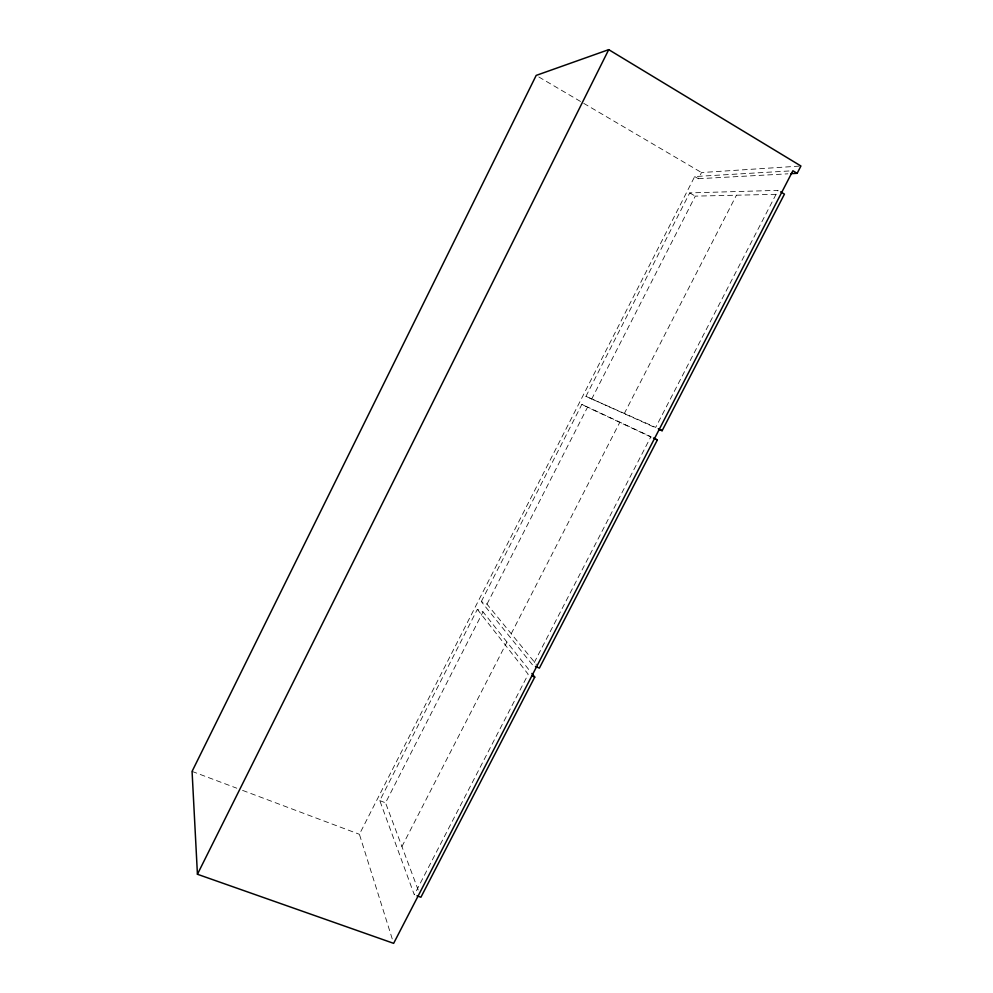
<?xml version="1.0" encoding="UTF-8"?>
<svg xmlns="http://www.w3.org/2000/svg" width="993" height="993" viewBox="0 0 993 993"><rect width="100%" height="100%" fill="white"/><g stroke="black" fill="none" stroke-linecap="round" stroke-linejoin="round"><path stroke-width="0.74" stroke-dasharray="4.96 3.72" d="M392.247 938.931L359.404 834.294L694.69 176.555L791.359 170.846M477.335 609.354L528.202 674.259L414.304 894.83L379.785 800.606L477.335 609.354L483.032 611.887L530.907 672.261M481.295 601.584L581.873 404.374L650.887 436.709L532.844 665.285L481.295 601.584L486.992 604.129L536.468 664.565M585.957 396.356L689.725 192.903L778.102 190.358L655.69 427.4L585.957 396.356L656.51 428.194M694.69 176.555L698.377 178.715L701.517 172.546L799.402 166.104M418.202 890.013L385.545 802.828L483.032 611.887M486.992 604.129L587.508 407.242L651.768 437.379M591.592 399.248L695.286 196.13L778.251 194.268M401.929 846.57L506.951 642.049M511.221 633.733L619.769 422.373M624.187 413.771L736.421 195.211M698.377 178.715L787.883 173.825M192.071 771.4L236.793 788.206M242.565 790.378L359.404 834.294M379.785 800.606L385.545 802.828M581.873 404.374L587.508 407.242M689.725 192.903L695.286 196.13M538.839 76.982L701.517 172.546"/><path stroke-width="1.49" d="M797.143 173.316L792.898 170.746L393.638 943.35L197.433 874.262L608.721 49.65L800.929 166.005L797.143 173.316L790.974 173.651M531.863 673.465L534.743 677.089L420.908 897.25L416.948 895.798M653.468 438.012L657.329 439.986L539.373 668.128L535.463 666.415M659.327 429.448L662.132 430.701L784.445 194.131L780.635 191.872M608.721 49.65L536.183 75.406L192.071 771.4L197.433 874.262M532.124 675.96L534.743 677.089M654.548 438.683L657.329 439.986M658.272 428.715L662.132 430.701"/></g></svg>
